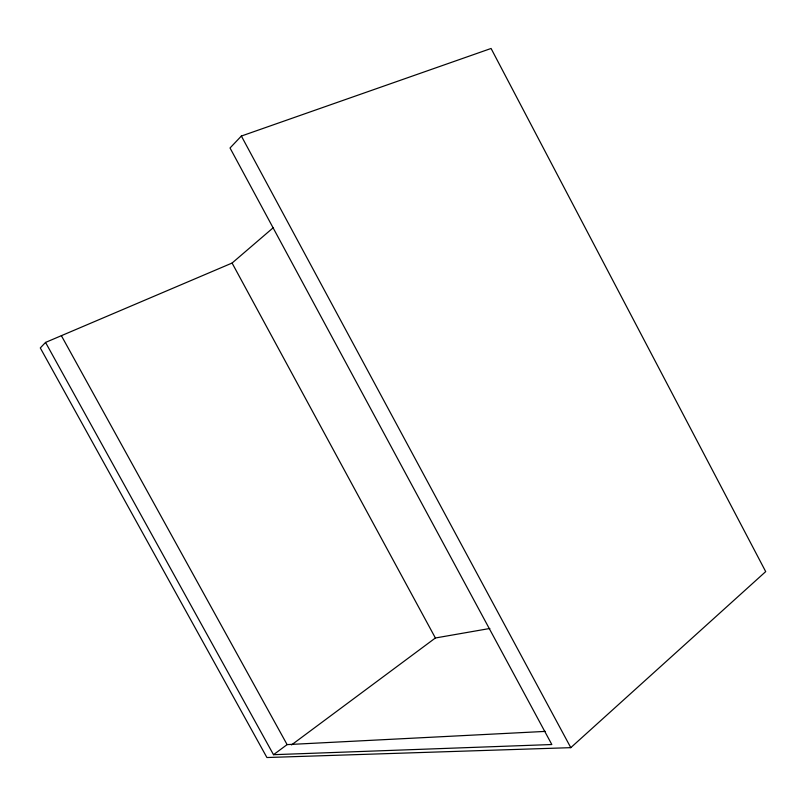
<?xml version="1.0" encoding="UTF-8"?>
<svg xmlns="http://www.w3.org/2000/svg" width="806" height="806" viewBox="0 0 806 806"><rect width="100%" height="100%" fill="white"/><g stroke="black" fill="none" stroke-linecap="round" stroke-linejoin="round"><path stroke-width="1.21" d="M45.549 342.419L40.3 347.95L266.917 757.529L570.789 747.656L765.7 571.615L491.076 48.471L241.367 136.043L230.032 147.982L551.828 744.522L273.506 754.698L45.549 342.419L232.088 263.048L273.163 227.786M273.506 754.698L287.107 744.613L545.35 731.395M291.53 744.915L435.391 637.989L489.857 628.478M61.377 335.679L287.107 744.613M232.088 263.048L435.391 637.989M241.367 136.043L570.789 747.656"/></g></svg>
